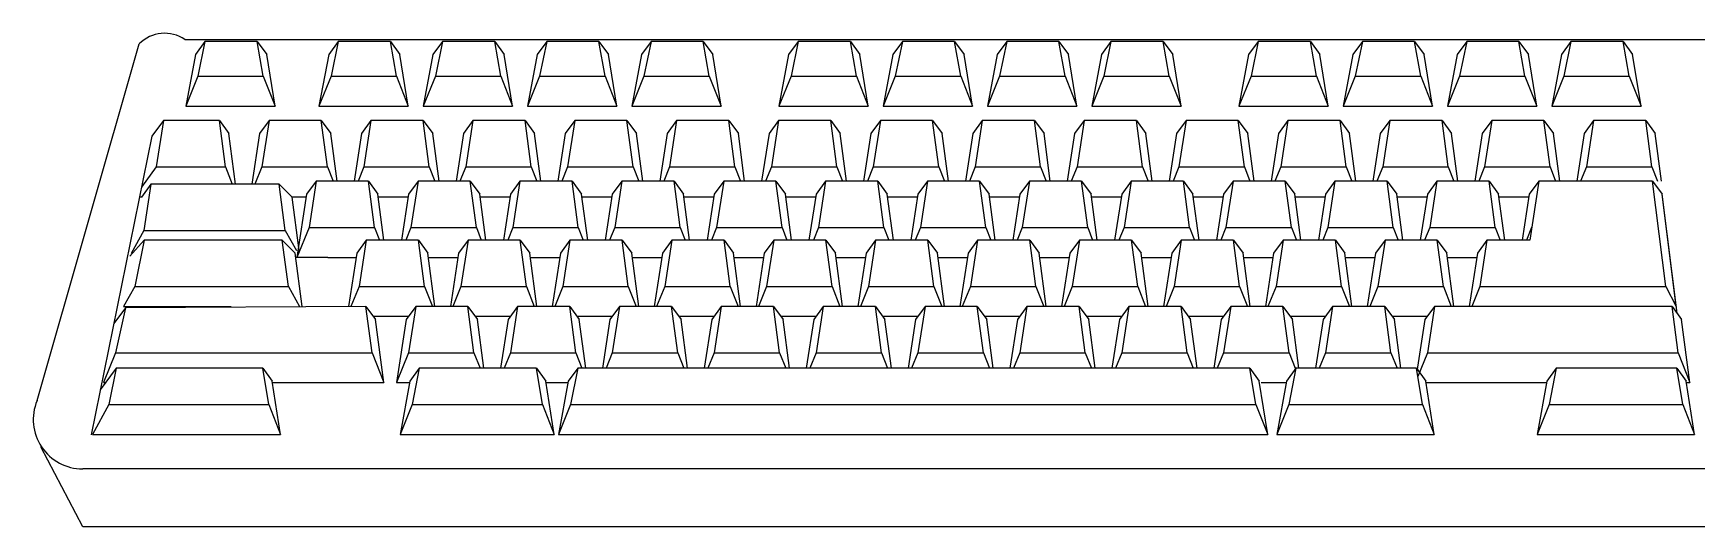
# Model space of a CAD drawing. Header units: millimetres. Extents: x 89450 to 753248, y -530175 to 1209785.
# Drawn here: x 315834 to 316572, y -167278 to -167059 of the extents above; entities that cross this region are included whole.
import ezdxf

# ---------------------------------------------------------------- set-up
doc = ezdxf.new("R2010")
doc.units = ezdxf.units.MM
doc.header["$LTSCALE"] = 150

msp = doc.modelspace()

# ---------------------------------------------------------------- linework, layer by layer
at = {"color": 0}
for p, q in [((315835.93, -167221.93), (315881.28, -167063.64)), ((315901.54, -167061.71), (316891.04, -167061.71)), ((315910.44, -167062.64), (315906.22, -167068.4)), ((315910.44, -167062.64), (315907.27, -167078.03)), ((315933.6, -167062.64), (315910.44, -167062.64)), ((315933.6, -167062.64), (315937.82, -167068.4)), ((315936.31, -167078.03), (315933.6, -167062.64)), ((315969.56, -167062.64), (315965.34, -167068.4)), ((315969.56, -167062.64), (315966.4, -167078.03)), ((315992.72, -167062.64), (315969.56, -167062.64)), ((315992.72, -167062.64), (315996.95, -167068.4)), ((315995.43, -167078.03), (315992.72, -167062.64)), ((316015.82, -167062.64), (316011.6, -167068.4)), ((316015.82, -167062.64), (316012.66, -167078.03)), ((316038.98, -167062.64), (316015.82, -167062.64)), ((316038.98, -167062.64), (316043.21, -167068.4)), ((316041.69, -167078.03), (316038.98, -167062.64)), ((316062.08, -167062.64), (316057.86, -167068.4)), ((316062.08, -167062.64), (316058.92, -167078.03)), ((316085.24, -167062.64), (316062.08, -167062.64)), ((316085.24, -167062.64), (316089.46, -167068.4)), ((316087.95, -167078.03), (316085.24, -167062.64)), ((316108.34, -167062.64), (316104.12, -167068.4)), ((316108.34, -167062.64), (316105.18, -167078.03)), ((316131.5, -167062.64), (316108.34, -167062.64)), ((316131.5, -167062.64), (316135.72, -167068.4)), ((316134.21, -167078.03), (316131.5, -167062.64)), ((316173.63, -167062.64), (316169.41, -167068.4)), ((316173.63, -167062.64), (316170.47, -167078.03)), ((316196.79, -167062.64), (316173.63, -167062.64)), ((316196.79, -167062.64), (316201.02, -167068.4)), ((316199.5, -167078.03), (316196.79, -167062.64)), ((316219.89, -167062.64), (316215.67, -167068.4)), ((316219.89, -167062.64), (316216.73, -167078.03)), ((316243.05, -167062.64), (316219.89, -167062.64)), ((316243.05, -167062.64), (316247.28, -167068.4)), ((316245.76, -167078.03), (316243.05, -167062.64)), ((316266.15, -167062.64), (316261.93, -167068.4)), ((316266.15, -167062.64), (316262.99, -167078.03)), ((316289.31, -167062.64), (316266.15, -167062.64)), ((316289.31, -167062.64), (316293.53, -167068.4)), ((316292.02, -167078.03), (316289.31, -167062.64)), ((316312.41, -167062.64), (316308.19, -167068.4)), ((316312.41, -167062.64), (316309.25, -167078.03)), ((316335.57, -167062.64), (316312.41, -167062.64)), ((316335.57, -167062.64), (316339.79, -167068.4)), ((316338.28, -167078.03), (316335.57, -167062.64)), ((316377.7, -167062.64), (316373.48, -167068.4)), ((316377.7, -167062.64), (316374.54, -167078.03)), ((316400.86, -167062.64), (316377.7, -167062.64)), ((316400.86, -167062.64), (316405.09, -167068.4)), ((316403.57, -167078.03), (316400.86, -167062.64)), ((316423.96, -167062.64), (316419.74, -167068.4)), ((316423.96, -167062.64), (316420.8, -167078.03)), ((316447.12, -167062.64), (316423.96, -167062.64)), ((316447.12, -167062.64), (316451.35, -167068.4)), ((316449.83, -167078.03), (316447.12, -167062.64)), ((316470.22, -167062.64), (316466, -167068.4)), ((316470.22, -167062.64), (316467.06, -167078.03)), ((316493.38, -167062.64), (316470.22, -167062.64)), ((316493.38, -167062.64), (316497.6, -167068.4)), ((316496.09, -167078.03), (316493.38, -167062.64)), ((316516.48, -167062.64), (316512.26, -167068.4)), ((316516.48, -167062.64), (316513.32, -167078.03)), ((316539.64, -167062.64), (316516.48, -167062.64)), ((316539.64, -167062.64), (316543.86, -167068.4)), ((316542.35, -167078.03), (316539.64, -167062.64)), ((315906.22, -167068.4), (315901.89, -167091.3)), ((315941.53, -167091.3), (315937.82, -167068.4)), ((315965.34, -167068.4), (315961.02, -167091.3)), ((316000.65, -167091.3), (315996.95, -167068.4)), ((316011.6, -167068.4), (316007.28, -167091.3)), ((316046.91, -167091.3), (316043.21, -167068.4)), ((316057.86, -167068.4), (316053.54, -167091.3)), ((316093.17, -167091.3), (316089.46, -167068.4)), ((316104.12, -167068.4), (316099.8, -167091.3)), ((316139.43, -167091.3), (316135.72, -167068.4)), ((316169.41, -167068.4), (316165.09, -167091.3)), ((316204.72, -167091.3), (316201.02, -167068.4)), ((316215.67, -167068.4), (316211.35, -167091.3)), ((316250.98, -167091.3), (316247.28, -167068.4)), ((316261.93, -167068.4), (316257.61, -167091.3)), ((316297.24, -167091.3), (316293.53, -167068.4)), ((316308.19, -167068.4), (316303.87, -167091.3)), ((316343.5, -167091.3), (316339.79, -167068.4)), ((316373.48, -167068.4), (316369.16, -167091.3)), ((316408.79, -167091.3), (316405.09, -167068.4)), ((316419.74, -167068.4), (316415.42, -167091.3)), ((316455.05, -167091.3), (316451.35, -167068.4)), ((316466, -167068.4), (316461.68, -167091.3)), ((316501.31, -167091.3), (316497.6, -167068.4)), ((316512.26, -167068.4), (316507.94, -167091.3)), ((316547.57, -167091.3), (316543.86, -167068.4)), ((315907.27, -167078.03), (315901.89, -167091.3)), ((315907.27, -167078.03), (315936.31, -167078.03)), ((315936.31, -167078.03), (315941.53, -167091.3)), ((315966.4, -167078.03), (315961.02, -167091.3)), ((315966.4, -167078.03), (315995.43, -167078.03)), ((315995.43, -167078.03), (316000.65, -167091.3)), ((316012.66, -167078.03), (316007.28, -167091.3)), ((316012.66, -167078.03), (316041.69, -167078.03)), ((316041.69, -167078.03), (316046.91, -167091.3)), ((316058.92, -167078.03), (316053.54, -167091.3)), ((316058.92, -167078.03), (316087.95, -167078.03)), ((316087.95, -167078.03), (316093.17, -167091.3)), ((316105.18, -167078.03), (316099.8, -167091.3)), ((316105.18, -167078.03), (316134.21, -167078.03)), ((316134.21, -167078.03), (316139.43, -167091.3)), ((316170.47, -167078.03), (316165.09, -167091.3)), ((316170.47, -167078.03), (316199.5, -167078.03)), ((316199.5, -167078.03), (316204.72, -167091.3)), ((316216.73, -167078.03), (316211.35, -167091.3)), ((316216.73, -167078.03), (316245.76, -167078.03)), ((316245.76, -167078.03), (316250.98, -167091.3)), ((316262.99, -167078.03), (316257.61, -167091.3)), ((316262.99, -167078.03), (316292.02, -167078.03)), ((316292.02, -167078.03), (316297.24, -167091.3)), ((316309.25, -167078.03), (316303.87, -167091.3)), ((316309.25, -167078.03), (316338.28, -167078.03)), ((316338.28, -167078.03), (316343.5, -167091.3)), ((316374.54, -167078.03), (316369.16, -167091.3)), ((316374.54, -167078.03), (316403.57, -167078.03)), ((316403.57, -167078.03), (316408.79, -167091.3)), ((316420.8, -167078.03), (316415.42, -167091.3)), ((316420.8, -167078.03), (316449.83, -167078.03)), ((316449.83, -167078.03), (316455.05, -167091.3)), ((316467.06, -167078.03), (316461.68, -167091.3)), ((316467.06, -167078.03), (316496.09, -167078.03)), ((316496.09, -167078.03), (316501.31, -167091.3)), ((316513.32, -167078.03), (316507.94, -167091.3)), ((316513.32, -167078.03), (316542.35, -167078.03)), ((316542.35, -167078.03), (316547.57, -167091.3)), ((315901.89, -167091.3), (315941.53, -167091.3)), ((315961.02, -167091.3), (316000.65, -167091.3)), ((316007.28, -167091.3), (316046.91, -167091.3)), ((316053.54, -167091.3), (316093.17, -167091.3)), ((316099.8, -167091.3), (316139.43, -167091.3)), ((316165.09, -167091.3), (316204.72, -167091.3)), ((316211.35, -167091.3), (316250.98, -167091.3)), ((316257.61, -167091.3), (316297.24, -167091.3)), ((316303.87, -167091.3), (316343.5, -167091.3)), ((316369.16, -167091.3), (316408.79, -167091.3)), ((316415.42, -167091.3), (316455.05, -167091.3)), ((316461.68, -167091.3), (316501.31, -167091.3)), ((316507.94, -167091.3), (316547.57, -167091.3)), ((315892, -167097.63), (315886.94, -167104.54)), ((315892, -167097.63), (315888.83, -167118.18)), ((315916.86, -167097.63), (315892, -167097.63)), ((315916.86, -167097.63), (315921.08, -167103.39)), ((315919.57, -167118.18), (315916.86, -167097.63)), ((315924.04, -167125.83), (315921.08, -167103.39)), ((315934.68, -167103.39), (315931.22, -167125.83)), ((315938.9, -167097.63), (315934.68, -167103.39)), ((315938.9, -167097.63), (315935.74, -167118.18)), ((315962.06, -167097.63), (315938.9, -167097.63)), ((315962.06, -167097.63), (315966.28, -167103.39)), ((315964.77, -167118.18), (315962.06, -167097.63)), ((315969.07, -167124.54), (315966.28, -167103.39)), ((315979.88, -167103.39), (315976.62, -167124.54)), ((315984.1, -167097.63), (315979.88, -167103.39)), ((315984.1, -167097.63), (315980.94, -167118.18)), ((316007.26, -167097.63), (315984.1, -167097.63)), ((316007.26, -167097.63), (316011.48, -167103.39)), ((316009.97, -167118.18), (316007.26, -167097.63)), ((316014.28, -167124.54), (316011.48, -167103.39)), ((316025.08, -167103.39), (316021.82, -167124.54)), ((316029.31, -167097.63), (316025.08, -167103.39)), ((316029.31, -167097.63), (316026.14, -167118.18)), ((316052.46, -167097.63), (316029.31, -167097.63)), ((316052.46, -167097.63), (316056.69, -167103.39)), ((316055.18, -167118.18), (316052.46, -167097.63)), ((316059.48, -167124.54), (316056.69, -167103.39)), ((316070.28, -167103.39), (316067.03, -167124.54)), ((316074.51, -167097.63), (316070.28, -167103.39)), ((316074.51, -167097.63), (316071.34, -167118.18)), ((316097.66, -167097.63), (316074.51, -167097.63)), ((316097.66, -167097.63), (316101.89, -167103.39)), ((316100.38, -167118.18), (316097.66, -167097.63)), ((316104.68, -167124.54), (316101.89, -167103.39)), ((316115.48, -167103.39), (316112.23, -167124.54)), ((316119.71, -167097.63), (316115.48, -167103.39)), ((316119.71, -167097.63), (316116.54, -167118.18)), ((316142.87, -167097.63), (316119.71, -167097.63)), ((316142.87, -167097.63), (316147.09, -167103.39)), ((316145.58, -167118.18), (316142.87, -167097.63)), ((316149.88, -167124.54), (316147.09, -167103.39)), ((316160.69, -167103.39), (316157.43, -167124.54)), ((316164.91, -167097.63), (316160.69, -167103.39)), ((316164.91, -167097.63), (316161.75, -167118.18)), ((316188.07, -167097.63), (316164.91, -167097.63)), ((316188.07, -167097.63), (316192.29, -167103.39)), ((316190.78, -167118.18), (316188.07, -167097.63)), ((316195.09, -167124.54), (316192.29, -167103.39)), ((316205.89, -167103.39), (316202.63, -167124.54)), ((316210.11, -167097.63), (316205.89, -167103.39)), ((316210.11, -167097.63), (316206.95, -167118.18)), ((316233.27, -167097.63), (316210.11, -167097.63)), ((316233.27, -167097.63), (316237.49, -167103.39)), ((316235.98, -167118.18), (316233.27, -167097.63)), ((316240.29, -167124.54), (316237.49, -167103.39)), ((316251.09, -167103.39), (316247.83, -167124.54)), ((316255.32, -167097.63), (316251.09, -167103.39)), ((316255.32, -167097.63), (316252.15, -167118.18)), ((316278.47, -167097.63), (316255.32, -167097.63)), ((316278.47, -167097.63), (316282.7, -167103.39)), ((316281.19, -167118.18), (316278.47, -167097.63)), ((316285.49, -167124.54), (316282.7, -167103.39)), ((316296.29, -167103.39), (316293.04, -167124.54)), ((316300.52, -167097.63), (316296.29, -167103.39)), ((316300.52, -167097.63), (316297.35, -167118.18)), ((316323.67, -167097.63), (316300.52, -167097.63)), ((316323.67, -167097.63), (316327.9, -167103.39)), ((316326.39, -167118.18), (316323.67, -167097.63)), ((316330.69, -167124.54), (316327.9, -167103.39)), ((316341.49, -167103.39), (316338.24, -167124.54)), ((316345.72, -167097.63), (316341.49, -167103.39)), ((316345.72, -167097.63), (316342.55, -167118.18)), ((316368.88, -167097.63), (316345.72, -167097.63)), ((316368.88, -167097.63), (316373.1, -167103.39)), ((316371.59, -167118.18), (316368.88, -167097.63)), ((316375.89, -167124.54), (316373.1, -167103.39)), ((316386.7, -167103.39), (316383.44, -167124.54)), ((316390.92, -167097.63), (316386.7, -167103.39)), ((316390.92, -167097.63), (316387.76, -167118.18)), ((316414.08, -167097.63), (316390.92, -167097.63)), ((316414.08, -167097.63), (316418.3, -167103.39)), ((316416.79, -167118.18), (316414.08, -167097.63)), ((316421.1, -167124.54), (316418.3, -167103.39)), ((316431.9, -167103.39), (316428.64, -167124.54)), ((316436.12, -167097.63), (316431.9, -167103.39)), ((316436.12, -167097.63), (316432.96, -167118.18)), ((316459.28, -167097.63), (316436.12, -167097.63)), ((316459.28, -167097.63), (316463.51, -167103.39)), ((316461.99, -167118.18), (316459.28, -167097.63)), ((316466.3, -167124.54), (316463.51, -167103.39)), ((316477.1, -167103.39), (316473.84, -167124.54)), ((316481.33, -167097.63), (316477.1, -167103.39)), ((316481.33, -167097.63), (316478.16, -167118.18)), ((316504.48, -167097.63), (316481.33, -167097.63)), ((316504.48, -167097.63), (316508.71, -167103.39)), ((316507.2, -167118.18), (316504.48, -167097.63)), ((316511.5, -167124.54), (316508.71, -167103.39)), ((316522.3, -167103.39), (316519.05, -167124.54)), ((316526.53, -167097.63), (316522.3, -167103.39)), ((316526.53, -167097.63), (316523.36, -167118.18)), ((316549.68, -167097.63), (316526.53, -167097.63)), ((316549.68, -167097.63), (316553.91, -167103.39)), ((316552.4, -167118.18), (316549.68, -167097.63)), ((316556.7, -167124.54), (316553.91, -167103.39)), ((315886.94, -167104.54), (315859.9, -167237.08)), ((315888.83, -167118.18), (315882.31, -167127.23)), ((315888.83, -167118.18), (315919.57, -167118.18)), ((315919.57, -167118.18), (315922.58, -167125.83)), ((315935.74, -167118.18), (315932.63, -167125.83)), ((315935.74, -167118.18), (315964.77, -167118.18)), ((315964.77, -167118.18), (315967.27, -167124.54)), ((315980.94, -167118.18), (315978.36, -167124.54)), ((315980.94, -167118.18), (316009.97, -167118.18)), ((316009.97, -167118.18), (316012.47, -167124.54)), ((316026.14, -167118.18), (316023.56, -167124.54)), ((316026.14, -167118.18), (316055.18, -167118.18)), ((316055.18, -167118.18), (316057.68, -167124.54)), ((316071.34, -167118.18), (316068.76, -167124.54)), ((316071.34, -167118.18), (316100.38, -167118.18)), ((316100.38, -167118.18), (316102.88, -167124.54)), ((316116.54, -167118.18), (316113.96, -167124.54)), ((316116.54, -167118.18), (316145.58, -167118.18)), ((316145.58, -167118.18), (316148.08, -167124.54)), ((316161.75, -167118.18), (316159.17, -167124.54)), ((316161.75, -167118.18), (316190.78, -167118.18)), ((316190.78, -167118.18), (316193.28, -167124.54)), ((316206.95, -167118.18), (316204.37, -167124.54)), ((316206.95, -167118.18), (316235.98, -167118.18)), ((316235.98, -167118.18), (316238.48, -167124.54)), ((316252.15, -167118.18), (316249.57, -167124.54)), ((316252.15, -167118.18), (316281.19, -167118.18)), ((316281.19, -167118.18), (316283.69, -167124.54)), ((316297.35, -167118.18), (316294.77, -167124.54)), ((316297.35, -167118.18), (316326.39, -167118.18)), ((316326.39, -167118.18), (316328.89, -167124.54)), ((316342.55, -167118.18), (316339.97, -167124.54)), ((316342.55, -167118.18), (316371.59, -167118.18)), ((316371.59, -167118.18), (316374.09, -167124.54)), ((316387.76, -167118.18), (316385.18, -167124.54)), ((316387.76, -167118.18), (316416.79, -167118.18)), ((316416.79, -167118.18), (316419.29, -167124.54)), ((316432.96, -167118.18), (316430.38, -167124.54)), ((316432.96, -167118.18), (316461.99, -167118.18)), ((316461.99, -167118.18), (316464.49, -167124.54)), ((316478.16, -167118.18), (316475.58, -167124.54)), ((316478.16, -167118.18), (316507.2, -167118.18)), ((316507.2, -167118.18), (316509.7, -167124.54)), ((316523.36, -167118.18), (316520.78, -167124.54)), ((316523.36, -167118.18), (316552.4, -167118.18)), ((316552.4, -167118.18), (316554.9, -167124.54)), ((315886.49, -167125.83), (315882.27, -167131.6)), ((315886.49, -167125.83), (315883.33, -167146.39)), ((315943.38, -167125.83), (315886.49, -167125.83)), ((315943.38, -167125.83), (315949.06, -167131.6)), ((315946.09, -167146.39), (315943.38, -167125.83)), ((315959.78, -167124.54), (315955.56, -167130.31)), ((315959.78, -167124.54), (315956.62, -167145.1)), ((315982.94, -167124.54), (315959.78, -167124.54)), ((315982.94, -167124.54), (315987.17, -167130.31)), ((315985.65, -167145.1), (315982.94, -167124.54)), ((316004.99, -167124.54), (316000.76, -167130.31)), ((316004.99, -167124.54), (316001.82, -167145.1)), ((316028.14, -167124.54), (316004.99, -167124.54)), ((316028.14, -167124.54), (316032.37, -167130.31)), ((316028.14, -167124.54), (316032.37, -167130.31)), ((316030.86, -167145.1), (316028.14, -167124.54)), ((316050.19, -167124.54), (316045.96, -167130.31)), ((316050.19, -167124.54), (316047.02, -167145.1)), ((316073.34, -167124.54), (316050.19, -167124.54)), ((316073.34, -167124.54), (316077.57, -167130.31)), ((316073.34, -167124.54), (316077.57, -167130.31)), ((316076.06, -167145.1), (316073.34, -167124.54)), ((316095.39, -167124.54), (316091.17, -167130.31)), ((316095.39, -167124.54), (316092.22, -167145.1)), ((316118.55, -167124.54), (316095.39, -167124.54)), ((316118.55, -167124.54), (316122.77, -167130.31)), ((316118.55, -167124.54), (316122.77, -167130.31)), ((316121.26, -167145.1), (316118.55, -167124.54)), ((316140.59, -167124.54), (316136.37, -167130.31)), ((316140.59, -167124.54), (316137.43, -167145.1)), ((316163.75, -167124.54), (316140.59, -167124.54)), ((316163.75, -167124.54), (316167.97, -167130.31)), ((316163.75, -167124.54), (316167.97, -167130.31)), ((316166.46, -167145.1), (316163.75, -167124.54)), ((316185.79, -167124.54), (316181.57, -167130.31)), ((316185.79, -167124.54), (316182.63, -167145.1)), ((316208.95, -167124.54), (316185.79, -167124.54)), ((316208.95, -167124.54), (316213.18, -167130.31)), ((316208.95, -167124.54), (316213.18, -167130.31)), ((316211.66, -167145.1), (316208.95, -167124.54)), ((316231, -167124.54), (316226.77, -167130.31)), ((316231, -167124.54), (316227.83, -167145.1)), ((316254.15, -167124.54), (316231, -167124.54)), ((316254.15, -167124.54), (316258.38, -167130.31)), ((316254.15, -167124.54), (316258.38, -167130.31)), ((316256.87, -167145.1), (316254.15, -167124.54)), ((316276.2, -167124.54), (316271.97, -167130.31)), ((316276.2, -167124.54), (316273.03, -167145.1)), ((316299.35, -167124.54), (316276.2, -167124.54)), ((316299.35, -167124.54), (316303.58, -167130.31)), ((316299.35, -167124.54), (316303.58, -167130.31)), ((316302.07, -167145.1), (316299.35, -167124.54)), ((316321.4, -167124.54), (316317.18, -167130.31)), ((316321.4, -167124.54), (316318.23, -167145.1)), ((316344.56, -167124.54), (316321.4, -167124.54)), ((316344.56, -167124.54), (316348.78, -167130.31)), ((316344.56, -167124.54), (316348.78, -167130.31)), ((316347.27, -167145.1), (316344.56, -167124.54)), ((316366.6, -167124.54), (316362.38, -167130.31)), ((316366.6, -167124.54), (316363.44, -167145.1)), ((316389.76, -167124.54), (316366.6, -167124.54)), ((316389.76, -167124.54), (316393.98, -167130.31)), ((316389.76, -167124.54), (316393.98, -167130.31)), ((316392.47, -167145.1), (316389.76, -167124.54)), ((316411.8, -167124.54), (316407.58, -167130.31)), ((316411.8, -167124.54), (316408.64, -167145.1)), ((316434.96, -167124.54), (316411.8, -167124.54)), ((316434.96, -167124.54), (316439.19, -167130.31)), ((316434.96, -167124.54), (316439.19, -167130.31)), ((316437.67, -167145.1), (316434.96, -167124.54)), ((316457.01, -167124.54), (316452.78, -167130.31)), ((316457.01, -167124.54), (316453.84, -167145.1)), ((316480.16, -167124.54), (316457.01, -167124.54)), ((316480.16, -167124.54), (316484.39, -167130.31)), ((316480.16, -167124.54), (316484.39, -167130.31)), ((316482.88, -167145.1), (316480.16, -167124.54)), ((316502.21, -167124.54), (316497.98, -167130.31)), ((316502.21, -167124.54), (316498.18, -167150.68)), ((316552.72, -167124.54), (316502.21, -167124.54)), ((316552.72, -167124.54), (316556.95, -167130.31)), ((316552.72, -167124.54), (316556.95, -167130.31)), ((316558.56, -167171.24), (316552.72, -167124.54)), ((315881.45, -167131.45), (315882.38, -167131.45)), ((315948.92, -167131.45), (315955.38, -167131.45)), ((315952.19, -167155.27), (315949.06, -167131.6)), ((315955.56, -167130.31), (315951.24, -167158.36)), ((315989.86, -167150.68), (315987.17, -167130.31)), ((315987.32, -167131.45), (316000.59, -167131.45)), ((316000.76, -167130.31), (315997.62, -167150.68)), ((316035.06, -167150.68), (316032.37, -167130.31)), ((316035.06, -167150.68), (316032.37, -167130.31)), ((316032.52, -167131.45), (316045.79, -167131.45)), ((316045.96, -167130.31), (316042.83, -167150.68)), ((316080.26, -167150.68), (316077.57, -167130.31)), ((316080.26, -167150.68), (316077.57, -167130.31)), ((316077.72, -167131.45), (316090.99, -167131.45)), ((316091.17, -167130.31), (316088.03, -167150.68)), ((316125.46, -167150.68), (316122.77, -167130.31)), ((316125.46, -167150.68), (316122.77, -167130.31)), ((316122.92, -167131.45), (316136.19, -167131.45)), ((316136.37, -167130.31), (316133.23, -167150.68)), ((316170.66, -167150.68), (316167.97, -167130.31)), ((316170.66, -167150.68), (316167.97, -167130.31)), ((316168.12, -167131.45), (316181.39, -167131.45)), ((316181.57, -167130.31), (316178.43, -167150.68)), ((316215.87, -167150.68), (316213.18, -167130.31)), ((316215.87, -167150.68), (316213.18, -167130.31)), ((316213.33, -167131.45), (316226.6, -167131.45)), ((316226.77, -167130.31), (316223.63, -167150.68)), ((316261.07, -167150.68), (316258.38, -167130.31)), ((316261.07, -167150.68), (316258.38, -167130.31)), ((316258.53, -167131.45), (316271.8, -167131.45)), ((316271.97, -167130.31), (316268.84, -167150.68)), ((316306.27, -167150.68), (316303.58, -167130.31)), ((316306.27, -167150.68), (316303.58, -167130.31)), ((316303.73, -167131.45), (316317, -167131.45)), ((316317.18, -167130.31), (316314.04, -167150.68)), ((316351.47, -167150.68), (316348.78, -167130.31)), ((316351.47, -167150.68), (316348.78, -167130.31)), ((316348.93, -167131.45), (316362.2, -167131.45)), ((316362.38, -167130.31), (316359.24, -167150.68)), ((316396.67, -167150.68), (316393.98, -167130.31)), ((316396.67, -167150.68), (316393.98, -167130.31)), ((316394.13, -167131.45), (316407.4, -167131.45)), ((316407.58, -167130.31), (316404.44, -167150.68)), ((316441.88, -167150.68), (316439.19, -167130.31)), ((316441.88, -167150.68), (316439.19, -167130.31)), ((316439.34, -167131.45), (316452.61, -167131.45)), ((316452.78, -167130.31), (316449.64, -167150.68)), ((316487.08, -167150.68), (316484.39, -167130.31)), ((316487.08, -167150.68), (316484.39, -167130.31)), ((316484.54, -167131.45), (316497.81, -167131.45)), ((316497.98, -167130.31), (316494.85, -167150.68)), ((316563.55, -167183.09), (316556.95, -167130.31)), ((316563.18, -167180.11), (316556.95, -167130.31)), ((315883.33, -167146.39), (315877.64, -167156.61)), ((315883.33, -167146.39), (315946.09, -167146.39)), ((315946.09, -167146.39), (315951.04, -167155.27)), ((315956.62, -167145.1), (315951.24, -167158.36)), ((315956.62, -167145.1), (315985.65, -167145.1)), ((315985.65, -167145.1), (315987.85, -167150.68)), ((316001.82, -167145.1), (315999.56, -167150.68)), ((316001.82, -167145.1), (316030.86, -167145.1)), ((316030.86, -167145.1), (316033.05, -167150.68)), ((316030.86, -167145.1), (316033.05, -167150.68)), ((316047.02, -167145.1), (316044.76, -167150.68)), ((316047.02, -167145.1), (316076.06, -167145.1)), ((316076.06, -167145.1), (316078.25, -167150.68)), ((316076.06, -167145.1), (316078.25, -167150.68)), ((316092.22, -167145.1), (316089.96, -167150.68)), ((316092.22, -167145.1), (316121.26, -167145.1)), ((316121.26, -167145.1), (316123.46, -167150.68)), ((316121.26, -167145.1), (316123.46, -167150.68)), ((316137.43, -167145.1), (316135.16, -167150.68)), ((316137.43, -167145.1), (316166.46, -167145.1)), ((316166.46, -167145.1), (316168.66, -167150.68)), ((316166.46, -167145.1), (316168.66, -167150.68)), ((316182.63, -167145.1), (316180.36, -167150.68)), ((316182.63, -167145.1), (316211.66, -167145.1)), ((316211.66, -167145.1), (316213.86, -167150.68)), ((316211.66, -167145.1), (316213.86, -167150.68)), ((316227.83, -167145.1), (316225.57, -167150.68)), ((316227.83, -167145.1), (316256.87, -167145.1)), ((316256.87, -167145.1), (316259.06, -167150.68)), ((316256.87, -167145.1), (316259.06, -167150.68)), ((316273.03, -167145.1), (316270.77, -167150.68)), ((316273.03, -167145.1), (316302.07, -167145.1)), ((316302.07, -167145.1), (316304.26, -167150.68)), ((316302.07, -167145.1), (316304.26, -167150.68)), ((316318.23, -167145.1), (316315.97, -167150.68)), ((316318.23, -167145.1), (316347.27, -167145.1)), ((316347.27, -167145.1), (316349.47, -167150.68)), ((316347.27, -167145.1), (316349.47, -167150.68)), ((316363.44, -167145.1), (316361.17, -167150.68)), ((316363.44, -167145.1), (316392.47, -167145.1)), ((316392.47, -167145.1), (316394.67, -167150.68)), ((316392.47, -167145.1), (316394.67, -167150.68)), ((316408.64, -167145.1), (316406.37, -167150.68)), ((316408.64, -167145.1), (316437.67, -167145.1)), ((316437.67, -167145.1), (316439.87, -167150.68)), ((316437.67, -167145.1), (316439.87, -167150.68)), ((316453.84, -167145.1), (316451.58, -167150.68)), ((316453.84, -167145.1), (316482.88, -167145.1)), ((316482.88, -167145.1), (316485.07, -167150.68)), ((316482.88, -167145.1), (316485.07, -167150.68)), ((316499.04, -167145.1), (316496.78, -167150.68)), ((315883.45, -167150.68), (315877.14, -167157.79)), ((315883.45, -167150.68), (315879.37, -167171.24)), ((315944.72, -167150.68), (315883.45, -167150.68)), ((315944.72, -167150.68), (315950.4, -167156.45)), ((315947.43, -167171.24), (315944.72, -167150.68)), ((315981.99, -167150.68), (315977.76, -167156.45)), ((315981.99, -167150.68), (315978.82, -167171.24)), ((316005.15, -167150.68), (315981.99, -167150.68)), ((316005.15, -167150.68), (316009.37, -167156.45)), ((316007.86, -167171.24), (316005.15, -167150.68)), ((316027.19, -167150.68), (316022.97, -167156.45)), ((316027.19, -167150.68), (316024.02, -167171.24)), ((316050.35, -167150.68), (316027.19, -167150.68)), ((316050.35, -167150.68), (316054.57, -167156.45)), ((316053.06, -167171.24), (316050.35, -167150.68)), ((316072.39, -167150.68), (316068.17, -167156.45)), ((316072.39, -167150.68), (316069.23, -167171.24)), ((316095.55, -167150.68), (316072.39, -167150.68)), ((316095.55, -167150.68), (316099.77, -167156.45)), ((316098.26, -167171.24), (316095.55, -167150.68)), ((316117.59, -167150.68), (316113.37, -167156.45)), ((316117.59, -167150.68), (316114.43, -167171.24)), ((316140.75, -167150.68), (316117.59, -167150.68)), ((316140.75, -167150.68), (316144.98, -167156.45)), ((316143.47, -167171.24), (316140.75, -167150.68)), ((316162.8, -167150.68), (316158.57, -167156.45)), ((316162.8, -167150.68), (316159.63, -167171.24)), ((316185.95, -167150.68), (316162.8, -167150.68)), ((316185.95, -167150.68), (316190.18, -167156.45)), ((316188.67, -167171.24), (316185.95, -167150.68)), ((316208, -167150.68), (316203.77, -167156.45)), ((316208, -167150.68), (316204.83, -167171.24)), ((316231.16, -167150.68), (316208, -167150.68)), ((316231.16, -167150.68), (316235.38, -167156.45)), ((316233.87, -167171.24), (316231.16, -167150.68)), ((316253.2, -167150.68), (316248.98, -167156.45)), ((316253.2, -167150.68), (316250.03, -167171.24)), ((316276.36, -167150.68), (316253.2, -167150.68)), ((316276.36, -167150.68), (316280.58, -167156.45)), ((316279.07, -167171.24), (316276.36, -167150.68)), ((316298.4, -167150.68), (316294.18, -167156.45)), ((316298.4, -167150.68), (316295.24, -167171.24)), ((316321.56, -167150.68), (316298.4, -167150.68)), ((316321.56, -167150.68), (316325.78, -167156.45)), ((316324.27, -167171.24), (316321.56, -167150.68)), ((316343.6, -167150.68), (316339.38, -167156.45)), ((316343.6, -167150.68), (316340.44, -167171.24)), ((316366.76, -167150.68), (316343.6, -167150.68)), ((316366.76, -167150.68), (316370.99, -167156.45)), ((316369.48, -167171.24), (316366.76, -167150.68)), ((316388.81, -167150.68), (316384.58, -167156.45)), ((316388.81, -167150.68), (316385.64, -167171.24)), ((316411.96, -167150.68), (316388.81, -167150.68)), ((316411.96, -167150.68), (316416.19, -167156.45)), ((316414.68, -167171.24), (316411.96, -167150.68)), ((316434.01, -167150.68), (316429.78, -167156.45)), ((316434.01, -167150.68), (316430.84, -167171.24)), ((316457.17, -167150.68), (316434.01, -167150.68)), ((316457.17, -167150.68), (316461.39, -167156.45)), ((316459.88, -167171.24), (316457.17, -167150.68)), ((316479.21, -167150.68), (316474.99, -167156.45)), ((316479.21, -167150.68), (316476.05, -167171.24)), ((316498.18, -167150.68), (316479.21, -167150.68)), ((315953.53, -167180.11), (315950.4, -167156.45)), ((315965, -167158.36), (315950.65, -167158.36)), ((315965, -167158.36), (315977.47, -167158.36)), ((315977.76, -167156.45), (315974.12, -167180.11)), ((316012.49, -167180.11), (316009.37, -167156.45)), ((316009.62, -167158.36), (316022.67, -167158.36)), ((316022.97, -167156.45), (316019.32, -167180.11)), ((316057.7, -167180.11), (316054.57, -167156.45)), ((316054.82, -167158.36), (316067.87, -167158.36)), ((316068.17, -167156.45), (316064.52, -167180.11)), ((316102.9, -167180.11), (316099.77, -167156.45)), ((316100.03, -167158.36), (316113.07, -167158.36)), ((316113.37, -167156.45), (316109.72, -167180.11)), ((316148.1, -167180.11), (316144.98, -167156.45)), ((316145.23, -167158.36), (316158.28, -167158.36)), ((316158.57, -167156.45), (316154.93, -167180.11)), ((316193.3, -167180.11), (316190.18, -167156.45)), ((316190.43, -167158.36), (316203.48, -167158.36)), ((316203.77, -167156.45), (316200.13, -167180.11)), ((316238.5, -167180.11), (316235.38, -167156.45)), ((316235.63, -167158.36), (316248.68, -167158.36)), ((316248.98, -167156.45), (316245.33, -167180.11)), ((316283.71, -167180.11), (316280.58, -167156.45)), ((316280.84, -167158.36), (316293.88, -167158.36)), ((316294.18, -167156.45), (316290.53, -167180.11)), ((316328.91, -167180.11), (316325.78, -167156.45)), ((316326.04, -167158.36), (316339.09, -167158.36)), ((316339.38, -167156.45), (316335.73, -167180.11)), ((316374.11, -167180.11), (316370.99, -167156.45)), ((316371.24, -167158.36), (316384.29, -167158.36)), ((316384.58, -167156.45), (316380.94, -167180.11)), ((316419.31, -167180.11), (316416.19, -167156.45)), ((316416.44, -167158.36), (316429.49, -167158.36)), ((316429.78, -167156.45), (316426.14, -167180.11)), ((316464.51, -167180.11), (316461.39, -167156.45)), ((316461.64, -167158.36), (316474.69, -167158.36)), ((316474.99, -167156.45), (316471.34, -167180.11)), ((315879.37, -167171.24), (315874.33, -167180.11)), ((315879.37, -167171.24), (315947.43, -167171.24)), ((315947.43, -167171.24), (315952.38, -167180.11)), ((315978.82, -167171.24), (315975.22, -167180.11)), ((315978.82, -167171.24), (316007.86, -167171.24)), ((316007.86, -167171.24), (316011.35, -167180.11)), ((316024.02, -167171.24), (316020.42, -167180.11)), ((316024.02, -167171.24), (316053.06, -167171.24)), ((316053.06, -167171.24), (316056.55, -167180.11)), ((316069.23, -167171.24), (316065.63, -167180.11)), ((316069.23, -167171.24), (316098.26, -167171.24)), ((316098.26, -167171.24), (316101.75, -167180.11)), ((316114.43, -167171.24), (316110.83, -167180.11)), ((316114.43, -167171.24), (316143.47, -167171.24)), ((316143.47, -167171.24), (316146.95, -167180.11)), ((316159.63, -167171.24), (316156.03, -167180.11)), ((316159.63, -167171.24), (316188.67, -167171.24)), ((316188.67, -167171.24), (316192.16, -167180.11)), ((316204.83, -167171.24), (316201.23, -167180.11)), ((316204.83, -167171.24), (316233.87, -167171.24)), ((316233.87, -167171.24), (316237.36, -167180.11)), ((316250.03, -167171.24), (316246.43, -167180.11)), ((316250.03, -167171.24), (316279.07, -167171.24)), ((316279.07, -167171.24), (316282.56, -167180.11)), ((316295.24, -167171.24), (316291.64, -167180.11)), ((316295.24, -167171.24), (316324.27, -167171.24)), ((316324.27, -167171.24), (316327.76, -167180.11)), ((316340.44, -167171.24), (316336.84, -167180.11)), ((316340.44, -167171.24), (316369.48, -167171.24)), ((316369.48, -167171.24), (316372.96, -167180.11)), ((316385.64, -167171.24), (316382.04, -167180.11)), ((316385.64, -167171.24), (316414.68, -167171.24)), ((316414.68, -167171.24), (316418.17, -167180.11)), ((316430.84, -167171.24), (316427.24, -167180.11)), ((316430.84, -167171.24), (316459.88, -167171.24)), ((316459.88, -167171.24), (316463.37, -167180.11)), ((316476.05, -167171.24), (316472.44, -167180.11)), ((316476.05, -167171.24), (316558.56, -167171.24)), ((316558.56, -167171.24), (316563.18, -167180.11)), ((315875.2, -167180.78), (315869.97, -167187.74)), ((315875.2, -167180.78), (315870.73, -167200.67)), ((315874.33, -167180.11), (315922.06, -167180.11)), ((315981.88, -167180.11), (315875.2, -167180.78)), ((315981.88, -167180.11), (315986.11, -167185.88)), ((315984.6, -167200.67), (315981.88, -167180.11)), ((315985.1, -167184.5), (316000.71, -167184.5)), ((316003.93, -167180.11), (315999.7, -167185.88)), ((316003.93, -167180.11), (316000.76, -167200.67)), ((316027.09, -167180.11), (316003.93, -167180.11)), ((316027.09, -167180.11), (316031.31, -167185.88)), ((316027.09, -167180.11), (316031.31, -167185.88)), ((316029.8, -167200.67), (316027.09, -167180.11)), ((316030.3, -167184.5), (316045.91, -167184.5)), ((316049.13, -167180.11), (316044.91, -167185.88)), ((316049.13, -167180.11), (316045.96, -167200.67)), ((316072.29, -167180.11), (316049.13, -167180.11)), ((316072.29, -167180.11), (316076.51, -167185.88)), ((316072.29, -167180.11), (316076.51, -167185.88)), ((316075, -167200.67), (316072.29, -167180.11)), ((316075.5, -167184.5), (316091.12, -167184.5)), ((316094.33, -167180.11), (316090.11, -167185.88)), ((316094.33, -167180.11), (316091.17, -167200.67)), ((316117.49, -167180.11), (316094.33, -167180.11)), ((316117.49, -167180.11), (316121.71, -167185.88)), ((316117.49, -167180.11), (316121.71, -167185.88)), ((316120.2, -167200.67), (316117.49, -167180.11)), ((316120.71, -167184.5), (316136.32, -167184.5)), ((316139.53, -167180.11), (316135.31, -167185.88)), ((316139.53, -167180.11), (316136.37, -167200.67)), ((316162.69, -167180.11), (316139.53, -167180.11)), ((316162.69, -167180.11), (316166.92, -167185.88)), ((316162.69, -167180.11), (316166.92, -167185.88)), ((316165.41, -167200.67), (316162.69, -167180.11)), ((316165.91, -167184.5), (316181.52, -167184.5)), ((316184.74, -167180.11), (316180.51, -167185.88)), ((316184.74, -167180.11), (316181.57, -167200.67)), ((316207.89, -167180.11), (316184.74, -167180.11)), ((316207.89, -167180.11), (316212.12, -167185.88)), ((316207.89, -167180.11), (316212.12, -167185.88)), ((316210.61, -167200.67), (316207.89, -167180.11)), ((316211.11, -167184.5), (316226.72, -167184.5)), ((316229.94, -167180.11), (316225.71, -167185.88)), ((316229.94, -167180.11), (316226.77, -167200.67)), ((316253.1, -167180.11), (316229.94, -167180.11)), ((316253.1, -167180.11), (316257.32, -167185.88)), ((316253.1, -167180.11), (316257.32, -167185.88)), ((316255.81, -167200.67), (316253.1, -167180.11)), ((316256.31, -167184.5), (316271.92, -167184.5)), ((316275.14, -167180.11), (316270.92, -167185.88)), ((316275.14, -167180.11), (316271.98, -167200.67)), ((316298.3, -167180.11), (316275.14, -167180.11)), ((316298.3, -167180.11), (316302.52, -167185.88)), ((316298.3, -167180.11), (316302.52, -167185.88)), ((316301.01, -167200.67), (316298.3, -167180.11)), ((316301.51, -167184.5), (316317.13, -167184.5)), ((316320.34, -167180.11), (316316.12, -167185.88)), ((316320.34, -167180.11), (316317.18, -167200.67)), ((316343.5, -167180.11), (316320.34, -167180.11)), ((316343.5, -167180.11), (316347.72, -167185.88)), ((316343.5, -167180.11), (316347.72, -167185.88)), ((316346.21, -167200.67), (316343.5, -167180.11)), ((316346.72, -167184.5), (316362.33, -167184.5)), ((316365.55, -167180.11), (316361.32, -167185.88)), ((316365.55, -167180.11), (316362.38, -167200.67)), ((316388.7, -167180.11), (316365.55, -167180.11)), ((316388.7, -167180.11), (316392.93, -167185.88)), ((316388.7, -167180.11), (316392.93, -167185.88)), ((316391.42, -167200.67), (316388.7, -167180.11)), ((316391.92, -167184.5), (316407.53, -167184.5)), ((316410.75, -167180.11), (316406.52, -167185.88)), ((316410.75, -167180.11), (316407.58, -167200.67)), ((316433.9, -167180.11), (316410.75, -167180.11)), ((316433.9, -167180.11), (316438.13, -167185.88)), ((316433.9, -167180.11), (316438.13, -167185.88)), ((316436.62, -167200.67), (316433.9, -167180.11)), ((316437.12, -167184.5), (316452.73, -167184.5)), ((316455.95, -167180.11), (316451.72, -167185.88)), ((316455.95, -167180.11), (316452.78, -167200.67)), ((316552.79, -167180.11), (316455.95, -167180.11)), ((316561.36, -167180.11), (316546.35, -167180.11)), ((316561.36, -167180.11), (316565.59, -167185.88)), ((316564.08, -167200.67), (316561.36, -167180.11)), ((315989.81, -167213.93), (315986.11, -167185.88)), ((315999.7, -167185.88), (315995.38, -167213.93)), ((316034.17, -167207.54), (316031.31, -167185.88)), ((316034.17, -167207.54), (316031.31, -167185.88)), ((316044.91, -167185.88), (316041.57, -167207.54)), ((316079.37, -167207.54), (316076.51, -167185.88)), ((316079.37, -167207.54), (316076.51, -167185.88)), ((316090.11, -167185.88), (316086.77, -167207.54)), ((316124.57, -167207.54), (316121.71, -167185.88)), ((316124.57, -167207.54), (316121.71, -167185.88)), ((316135.31, -167185.88), (316131.97, -167207.54)), ((316169.78, -167207.54), (316166.92, -167185.88)), ((316169.78, -167207.54), (316166.92, -167185.88)), ((316180.51, -167185.88), (316177.18, -167207.54)), ((316214.98, -167207.54), (316212.12, -167185.88)), ((316214.98, -167207.54), (316212.12, -167185.88)), ((316225.71, -167185.88), (316222.38, -167207.54)), ((316260.18, -167207.54), (316257.32, -167185.88)), ((316260.18, -167207.54), (316257.32, -167185.88)), ((316270.92, -167185.88), (316267.58, -167207.54)), ((316305.38, -167207.54), (316302.52, -167185.88)), ((316305.38, -167207.54), (316302.52, -167185.88)), ((316316.12, -167185.88), (316312.78, -167207.54)), ((316350.58, -167207.54), (316347.72, -167185.88)), ((316350.58, -167207.54), (316347.72, -167185.88)), ((316361.32, -167185.88), (316357.98, -167207.54)), ((316395.79, -167207.54), (316392.93, -167185.88)), ((316395.79, -167207.54), (316392.93, -167185.88)), ((316406.52, -167185.88), (316403.19, -167207.54)), ((316440.99, -167207.54), (316438.13, -167185.88)), ((316440.99, -167207.54), (316438.13, -167185.88)), ((316451.72, -167185.88), (316448.16, -167208.99)), ((316569.29, -167213.93), (316565.59, -167185.88)), ((315870.97, -167207.54), (315863.98, -167217.08)), ((315870.73, -167200.67), (315865.35, -167213.93)), ((315870.97, -167207.54), (315867.81, -167223.65)), ((315870.73, -167200.67), (315984.6, -167200.67)), ((315936.05, -167207.54), (315870.97, -167207.54)), ((315936.05, -167207.54), (315940.27, -167213.31)), ((315938.76, -167223.65), (315936.05, -167207.54)), ((315984.6, -167200.67), (315989.81, -167213.93)), ((316000.76, -167200.67), (315995.38, -167213.93)), ((316000.76, -167200.67), (316029.8, -167200.67)), ((316005.54, -167207.54), (316001.31, -167213.31)), ((316005.54, -167207.54), (316002.37, -167223.65)), ((316057.51, -167207.54), (316005.54, -167207.54)), ((316029.8, -167200.67), (316032.5, -167207.54)), ((316029.8, -167200.67), (316032.5, -167207.54)), ((316045.96, -167200.67), (316043.18, -167207.54)), ((316045.96, -167200.67), (316075, -167200.67)), ((316057.51, -167207.54), (316061.73, -167213.31)), ((316060.22, -167223.65), (316057.51, -167207.54)), ((316075.81, -167207.54), (316071.59, -167213.31)), ((316075.81, -167207.54), (316072.65, -167223.65)), ((316075, -167200.67), (316077.7, -167207.54)), ((316075, -167200.67), (316077.7, -167207.54)), ((316374, -167207.54), (316075.81, -167207.54)), ((316091.17, -167200.67), (316088.38, -167207.54)), ((316091.17, -167200.67), (316120.2, -167200.67)), ((316120.2, -167200.67), (316122.91, -167207.54)), ((316120.2, -167200.67), (316122.91, -167207.54)), ((316136.37, -167200.67), (316133.58, -167207.54)), ((316136.37, -167200.67), (316165.41, -167200.67)), ((316165.41, -167200.67), (316168.11, -167207.54)), ((316165.41, -167200.67), (316168.11, -167207.54)), ((316181.57, -167200.67), (316178.78, -167207.54)), ((316181.57, -167200.67), (316210.61, -167200.67)), ((316210.61, -167200.67), (316213.31, -167207.54)), ((316210.61, -167200.67), (316213.31, -167207.54)), ((316226.77, -167200.67), (316223.98, -167207.54)), ((316226.77, -167200.67), (316255.81, -167200.67)), ((316255.81, -167200.67), (316258.51, -167207.54)), ((316255.81, -167200.67), (316258.51, -167207.54)), ((316271.98, -167200.67), (316269.19, -167207.54)), ((316271.98, -167200.67), (316301.01, -167200.67)), ((316301.01, -167200.67), (316303.71, -167207.54)), ((316301.01, -167200.67), (316303.71, -167207.54)), ((316317.18, -167200.67), (316314.39, -167207.54)), ((316317.18, -167200.67), (316346.21, -167200.67)), ((316346.21, -167200.67), (316348.92, -167207.54)), ((316346.21, -167200.67), (316348.92, -167207.54)), ((316362.38, -167200.67), (316359.59, -167207.54)), ((316362.38, -167200.67), (316391.42, -167200.67)), ((316374, -167207.54), (316378.22, -167213.31)), ((316376.71, -167223.65), (316374, -167207.54)), ((316394.49, -167207.54), (316390.26, -167213.31)), ((316394.49, -167207.54), (316391.32, -167223.65)), ((316391.42, -167200.67), (316394.12, -167207.54)), ((316391.42, -167200.67), (316394.12, -167207.54)), ((316447.92, -167207.54), (316394.49, -167207.54)), ((316407.58, -167200.67), (316404.79, -167207.54)), ((316407.58, -167200.67), (316436.62, -167200.67)), ((316436.62, -167200.67), (316439.32, -167207.54)), ((316436.62, -167200.67), (316439.32, -167207.54)), ((316447.92, -167207.54), (316452.15, -167213.31)), ((316450.63, -167223.65), (316447.92, -167207.54)), ((316452.78, -167200.67), (316448.53, -167211.16)), ((316452.78, -167200.67), (316555.5, -167200.67)), ((316510, -167207.54), (316505.77, -167213.31)), ((316510, -167207.54), (316506.83, -167223.65)), ((316563.43, -167207.54), (316510, -167207.54)), ((316543.19, -167200.67), (316564.08, -167200.67)), ((316563.43, -167207.54), (316567.65, -167213.31)), ((316566.14, -167223.65), (316563.43, -167207.54)), ((316564.08, -167200.67), (316569.29, -167213.93)), ((315865.35, -167213.93), (315866.63, -167213.93)), ((315943.97, -167236.91), (315940.27, -167213.31)), ((315940.37, -167213.93), (315989.81, -167213.93)), ((315995.38, -167213.93), (316001.2, -167213.93)), ((316001.31, -167213.31), (315996.99, -167236.91)), ((316065.44, -167236.91), (316061.73, -167213.31)), ((316061.83, -167213.93), (316071.47, -167213.93)), ((316071.59, -167213.31), (316067.27, -167236.91)), ((316381.93, -167236.91), (316378.22, -167213.31)), ((316379.01, -167213.93), (316390.15, -167213.93)), ((316390.26, -167213.31), (316385.94, -167236.91)), ((316455.85, -167236.91), (316452.15, -167213.31)), ((316452.24, -167213.93), (316505.66, -167213.93)), ((316505.77, -167213.31), (316501.45, -167236.91)), ((316504.37, -167213.93), (316505.66, -167213.93)), ((316571.36, -167236.91), (316567.65, -167213.31)), ((316567.75, -167213.93), (316569.29, -167213.93)), ((315867.81, -167223.65), (315860.47, -167236.91)), ((315867.81, -167223.65), (315938.76, -167223.65)), ((315938.76, -167223.65), (315943.97, -167236.91)), ((316002.37, -167223.65), (315996.99, -167236.91)), ((316002.37, -167223.65), (316060.22, -167223.65)), ((316060.22, -167223.65), (316065.44, -167236.91)), ((316072.65, -167223.65), (316067.27, -167236.91)), ((316072.65, -167223.65), (316376.71, -167223.65)), ((316376.71, -167223.65), (316381.93, -167236.91)), ((316391.32, -167223.65), (316385.94, -167236.91)), ((316391.32, -167223.65), (316450.63, -167223.65)), ((316450.63, -167223.65), (316455.85, -167236.91)), ((316506.83, -167223.65), (316501.45, -167236.91)), ((316506.83, -167223.65), (316566.14, -167223.65)), ((316566.14, -167223.65), (316571.36, -167236.91)), ((315860.47, -167236.91), (315943.97, -167236.91)), ((315996.99, -167236.91), (316065.44, -167236.91)), ((316067.27, -167236.91), (316381.93, -167236.91)), ((316385.94, -167236.91), (316455.85, -167236.91)), ((316501.45, -167236.91), (316571.36, -167236.91)), ((315856.19, -167277.89), (315837.67, -167242.42)), ((316969.01, -167252.22), (315856.19, -167252.22)), ((316969.01, -167277.89), (315856.19, -167277.89))]:
    msp.add_line(p, q, dxfattribs=at)
for centre, radius, start, end in [((315892.57, -167074.77), 15.85, 55.51061, 135.40391), ((315856.19, -167230.3), 21.92, 157.53384, 270)]:
    msp.add_arc(centre, radius, start, end, dxfattribs=at)

doc.saveas('drawing.dxf')
